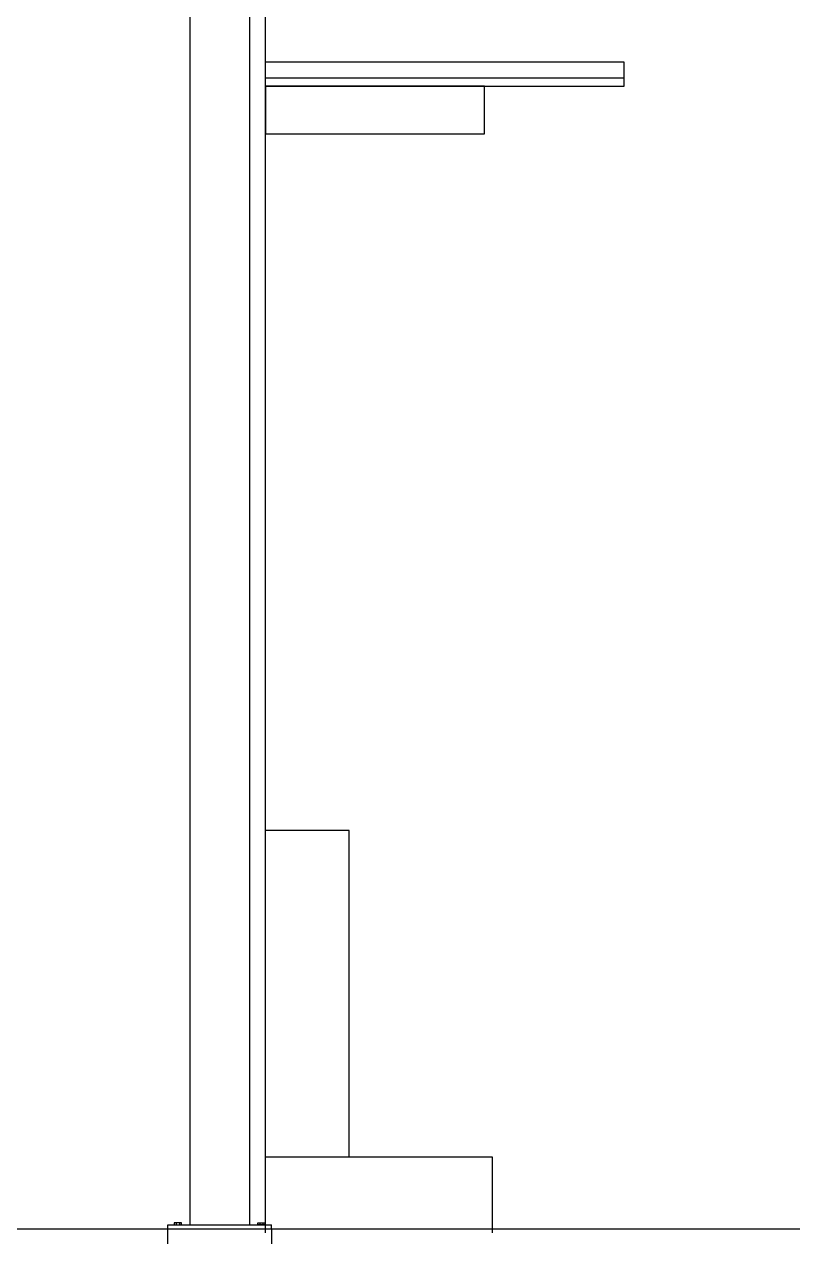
# Model space of a CAD drawing. Header units: metres. Extents: x 2494 to 3558, y 282 to 553.
# Drawn here: x 2919.108 to 2921.037, y 331.143 to 334.188 of the extents above; entities that cross this region are included whole.
import ezdxf

# ---------------------------------------------------------------- set-up
doc = ezdxf.new("R2010")
doc.units = ezdxf.units.M
doc.header["$LTSCALE"] = 7
doc.header["$MEASUREMENT"] = 0
doc.layers.add('HACH', color=251, linetype='Continuous', lineweight=5)
doc.layers.add('HACHURA', color=251, linetype='Continuous')
doc.layers.add('PENA 01', color=1, linetype='Continuous')

# ---------------------------------------------------------------- blocks, each defined once
blk = doc.blocks.new('A$C5D1F5C78')
at = {"layer": 'PENA 01'}
for p, q in [((-0.13, -7.6), (-0.13, -7.59)), ((-0.1089, -7.5854), (-0.1089, -7.59)), ((-0.1008, -7.5854), (-0.1008, -7.59)), ((0.1008, -7.5854), (0.1008, -7.59)), ((0.1089, -7.5854), (0.1089, -7.59)), ((0.13, -7.6), (0.13, -7.59)), ((0.13, -7.6), (0.13, -7.59)), ((0.13, -7.6), (0.13, -7.72))]:
    blk.add_line(p, q, dxfattribs=at)
for points in [[(-0.13, -7.59), (0.13, -7.59)], [(-0.13, -7.72), (-0.13, -7.6), (0.13, -7.6)]]:
    blk.add_lwpolyline(points, dxfattribs=at)
for points in [[(-0.114, -7.59), (-0.0957, -7.59), (-0.0957, -7.5854), (-0.114, -7.5854)], [(0.114, -7.59), (0.0957, -7.59), (0.0957, -7.5854), (0.114, -7.5854)]]:
    blk.add_lwpolyline(points, close=True, dxfattribs=at)
blk = doc.blocks.new('A$C4E985608')
at = {"layer": 'HACHURA', "ltscale": 1.5}
blk.add_line((-27.75, -0.01), (-27.75, 4.92), dxfattribs=at)
for points in [[(-26.85, 2.89), (-26.85, 2.93), (-27.75, 2.93)], [(-27.75, 2.87), (-26.85, 2.87), (-26.85, 2.89), (-27.75, 2.89)], [(-27.54, 0.18), (-27.54, 1), (-27.75, 1)], [(-27.18, -0.01), (-27.18, 0.18), (-27.75, 0.18)]]:
    blk.add_lwpolyline(points, dxfattribs=at)
blk.add_lwpolyline([(-27.75, 2.75), (-27.2, 2.75), (-27.2, 2.87), (-27.75, 2.87)], close=True, dxfattribs=at)

msp = doc.modelspace()

# ---------------------------------------------------------------- linework, layer by layer
at = {"layer": 'PENA 01'}
for p, q in [((2919.5232, 338.7625), (2919.5232, 331.1725)), ((2919.6732, 338.7625), (2919.6732, 331.1725)), ((2917.9255, 331.1625), (2933.7324, 331.1625))]:
    msp.add_line(p, q, dxfattribs=at)

# ---------------------------------------------------------------- block references
at = {"layer": 'HACH'}
msp.add_blockref('A$C4E985608', (2947.4637, 331.1625), dxfattribs=at)
at = {"layer": 'PENA 01'}
msp.add_blockref('A$C5D1F5C78', (2919.5982, 338.7625), dxfattribs=at)

doc.saveas('drawing.dxf')
